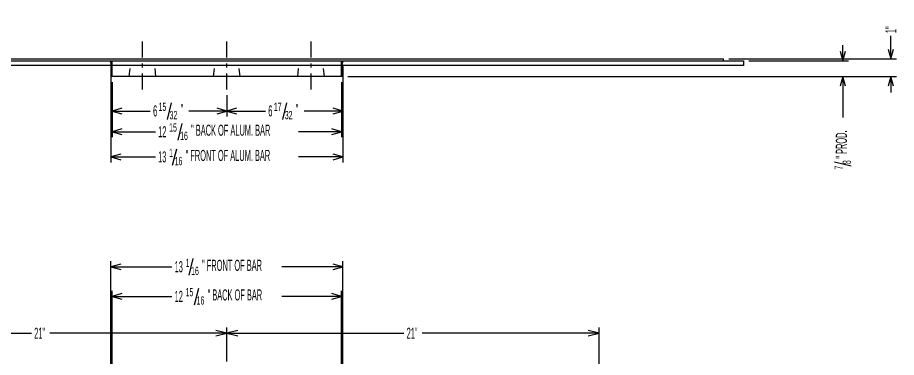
# Model space of a CAD drawing. Header units: inches. Extents: x -134 to -1, y 0 to 89.
# Drawn here: x -107.43 to -57.87, y 69.52 to 88.68 of the extents above; entities that cross this region are included whole.
import ezdxf

# ---------------------------------------------------------------- set-up
doc = ezdxf.new("R2010")
doc.units = ezdxf.units.IN
doc.header["$MEASUREMENT"] = 0
doc.linetypes.add('DGN2', pattern=[0.905266, 0.452633, -0.452633])
doc.linetypes.add('DGN7', pattern=[1.810533, 0.905266, -0.339475, 0.226317, -0.339475])
doc.layers.get('0').update_dxf_attribs({"linetype": 'CONTINUOUS'})
for name, color, linetype in [('CENTER', 6, 'DGN7'), ('CONSTRUCTION', 4, 'CONTINUOUS'), ('DIMENSION', 2, 'CONTINUOUS'), ('HIDDEN', 3, 'DGN2'), ('LEVEL_50', 2, 'CONTINUOUS')]:
    doc.layers.add(name, color=color, linetype=linetype)
doc.styles.add('STEVE', font='txt', dxfattribs={"width": 0.5, "height": 0.625})
doc.dimstyles.get("Standard").update_dxf_attribs({"dimtxt": 0.625, "dimasz": 0.875, "dimexe": 0.5, "dimexo": 0.5, "dimgap": 2.875, "dimtad": 0, "dimdec": 5, "dimlfac": 1, "dimzin": 12, "dimdsep": 46, "dimlunit": 5, "dimtxsty": 'STEVE', "dimblk1": 'OPEN', "dimblk2": 'OPEN', "dimsah": 1, "dimcen": 0, "dimclrd": 2, "dimclre": 2, "dimclrt": 2, "dimaunit": 1, "dimadec": 4, "dimazin": 0, "dimtfac": 1, "dimtdec": 4, "dimtofl": 0, "dimtmove": 0, "dimatfit": 1, "dimldrblk": 'OPEN', "dimfxl": 1, "dimtolj": 1, "dimtzin": 0, "dimarcsym": 0})

# ---------------------------------------------------------------- blocks, each defined once
blk = doc.blocks.new('*D15')
at = {"layer": 'LEVEL_50', "color": 2, "linetype": 'Continuous'}
for p, q in [((-116.626, 68.155), (-116.626, 71.195)), ((-116.626, 70.883), (-106.645, 70.883)), ((-95.626, 70.883), (-105.607, 70.883)), ((-95.626, 69.28), (-95.626, 71.195))]:
    blk.add_line(p, q, dxfattribs=at)
for points in [[(-116.001, 71.039), (-116.626, 70.883), (-116.001, 70.726)], [(-96.251, 70.726), (-95.626, 70.883), (-96.251, 71.039)]]:
    blk.add_lwpolyline(points, dxfattribs=at)
at = {"layer": 'LEVEL_50', "color": 2, "linetype": 'Continuous', "insert": (-106.489, 70.57), "char_height": 0.625, "attachment_point": 7, "style": 'STEVE'}
blk.add_mtext('\\FCHAR_FAST_FONT.shx;\\W0.5000000000;\\T1.0000000000;\\o\\l21"', dxfattribs=at)
blk = doc.blocks.new('_OPEN')
at = {"color": 0, "linetype": 'ByBlock'}
for p, q in [((-1, 0.166667), (0, 0)), ((-1, -0.166667), (0, 0)), ((0, 0), (-1, 0))]:
    blk.add_line(p, q, dxfattribs=at)
blk = doc.blocks.new('*D16')
at = {"layer": 'LEVEL_50', "color": 2, "linetype": 'Continuous'}
for p, q in [((-95.626, 69.28), (-95.626, 71.195)), ((-95.626, 70.883), (-85.645, 70.883)), ((-74.626, 70.883), (-84.607, 70.883)), ((-74.626, 68.155), (-74.626, 71.195))]:
    blk.add_line(p, q, dxfattribs=at)
for points in [[(-95.001, 71.039), (-95.626, 70.883), (-95.001, 70.726)], [(-75.251, 70.726), (-74.626, 70.883), (-75.251, 71.039)]]:
    blk.add_lwpolyline(points, dxfattribs=at)
at = {"layer": 'LEVEL_50', "color": 2, "linetype": 'Continuous', "insert": (-85.489, 70.57), "char_height": 0.625, "attachment_point": 7, "style": 'STEVE'}
blk.add_mtext('\\FCHAR_FAST_FONT.shx;\\W0.5000000000;\\T1.0000000000;\\o\\l21"', dxfattribs=at)
blk = doc.blocks.new('*D55')
at = {"layer": 'DIMENSION', "color": 2, "linetype": 'Continuous'}
for p, q in [((-97.449, 72.487), (-97.214, 73.424)), ((-102.089, 57.03), (-102.089, 73.268)), ((-102.089, 72.955), (-98.728, 72.955)), ((-89.164, 72.955), (-92.525, 72.955)), ((-89.164, 57.03), (-89.164, 73.268))]:
    blk.add_line(p, q, dxfattribs=at)
for points in [[(-101.542, 73.112), (-102.089, 72.955), (-101.542, 72.799)], [(-89.711, 72.799), (-89.164, 72.955), (-89.711, 73.112)]]:
    blk.add_lwpolyline(points, dxfattribs=at)
at = {"layer": 'DIMENSION', "color": 2, "linetype": 'Continuous', "attachment_point": 7, "style": 'STEVE'}
for s, insert, char_height in [('\\FCHAR_FAST_FONT.shx;\\W0.5000000000;\\T1.0000000000;\\o\\l15', (-97.951, 72.955), 0.46875), ('\\FCHAR_FAST_FONT.shx;\\W0.5000000000;\\T1.0000000000;\\o\\l" BACK OF BAR', (-96.711, 72.721), 0.625), ('\\FCHAR_FAST_FONT.shx;\\W0.5000000000;\\T1.0000000000;\\o\\l12', (-98.571, 72.643), 0.625), ('\\FCHAR_FAST_FONT.shx;\\W0.5000000000;\\T1.0000000000;\\o\\l16', (-97.331, 72.487), 0.46875)]:
    blk.add_mtext(s, dxfattribs=dict(at, insert=insert, char_height=char_height))
blk = doc.blocks.new('*D56')
at = {"layer": 'DIMENSION', "color": 2, "linetype": 'Continuous'}
for p, q in [((-102.16, 55.155), (-102.16, 74.937)), ((-97.759, 74.156), (-97.524, 75.093)), ((-89.092, 55.155), (-89.092, 74.937)), ((-102.16, 74.624), (-98.728, 74.624)), ((-89.092, 74.624), (-92.525, 74.624))]:
    blk.add_line(p, q, dxfattribs=at)
for points in [[(-101.614, 74.781), (-102.16, 74.624), (-101.614, 74.468)], [(-89.639, 74.468), (-89.092, 74.624), (-89.639, 74.781)]]:
    blk.add_lwpolyline(points, dxfattribs=at)
at = {"layer": 'DIMENSION', "color": 2, "linetype": 'Continuous', "attachment_point": 7, "style": 'STEVE'}
for s, insert, char_height in [('\\FCHAR_FAST_FONT.shx;\\W0.5000000000;\\T1.0000000000;\\o\\l13', (-98.571, 74.312), 0.625), ('\\FCHAR_FAST_FONT.shx;\\W0.5000000000;\\T1.0000000000;\\o\\l1', (-97.951, 74.624), 0.46875), ('\\FCHAR_FAST_FONT.shx;\\W0.5000000000;\\T1.0000000000;\\o\\l" FRONT OF BAR', (-97.021, 74.39), 0.625), ('\\FCHAR_FAST_FONT.shx;\\W0.5000000000;\\T1.0000000000;\\o\\l16', (-97.641, 74.156), 0.46875)]:
    blk.add_mtext(s, dxfattribs=dict(at, insert=insert, char_height=char_height))
blk = doc.blocks.new('*D76')
at = {"layer": 'DIMENSION', "color": 2, "linetype": 'Continuous'}
for p, q in [((-102.089, 85.046), (-102.089, 83.096)), ((-95.626, 84.306), (-95.626, 83.096)), ((-98.975, 82.94), (-98.74, 83.877)), ((-102.089, 83.409), (-99.944, 83.409)), ((-95.626, 83.409), (-97.771, 83.409))]:
    blk.add_line(p, q, dxfattribs=at)
for points in [[(-101.542, 83.565), (-102.089, 83.409), (-101.542, 83.252)], [(-96.173, 83.252), (-95.626, 83.409), (-96.173, 83.565)]]:
    blk.add_lwpolyline(points, dxfattribs=at)
at = {"layer": 'DIMENSION', "color": 2, "linetype": 'Continuous', "attachment_point": 7, "style": 'STEVE'}
for s, insert, char_height in [('\\FCHAR_FAST_FONT.shx;\\W0.5000000000;\\T1.0000000000;\\o\\l15', (-99.477, 83.409), 0.46875), ('\\FCHAR_FAST_FONT.shx;\\W0.5000000000;\\T1.0000000000;\\o\\l"', (-98.237, 83.174), 0.625), ('\\FCHAR_FAST_FONT.shx;\\W0.5000000000;\\T1.0000000000;\\o\\l6', (-99.787, 83.096), 0.625), ('\\FCHAR_FAST_FONT.shx;\\W0.5000000000;\\T1.0000000000;\\o\\l32', (-98.857, 82.94), 0.46875)]:
    blk.add_mtext(s, dxfattribs=dict(at, insert=insert, char_height=char_height))
blk = doc.blocks.new('*D77')
at = {"layer": 'DIMENSION', "color": 2, "linetype": 'Continuous'}
for p, q in [((-89.092, 85.921), (-89.092, 83.096)), ((-95.626, 84.306), (-95.626, 83.096)), ((-92.476, 82.94), (-92.242, 83.877)), ((-95.626, 83.409), (-93.445, 83.409)), ((-89.092, 83.409), (-91.273, 83.409))]:
    blk.add_line(p, q, dxfattribs=at)
for points in [[(-95.079, 83.565), (-95.626, 83.409), (-95.079, 83.252)], [(-89.639, 83.252), (-89.092, 83.409), (-89.639, 83.565)]]:
    blk.add_lwpolyline(points, dxfattribs=at)
at = {"layer": 'DIMENSION', "color": 2, "linetype": 'Continuous', "attachment_point": 7, "style": 'STEVE'}
for s, insert, char_height in [('\\FCHAR_FAST_FONT.shx;\\W0.5000000000;\\T1.0000000000;\\o\\l17', (-92.979, 83.409), 0.46875), ('\\FCHAR_FAST_FONT.shx;\\W0.5000000000;\\T1.0000000000;\\o\\l"', (-91.739, 83.174), 0.625), ('\\FCHAR_FAST_FONT.shx;\\W0.5000000000;\\T1.0000000000;\\o\\l6', (-93.289, 83.096), 0.625), ('\\FCHAR_FAST_FONT.shx;\\W0.5000000000;\\T1.0000000000;\\o\\l32', (-92.359, 82.94), 0.46875)]:
    blk.add_mtext(s, dxfattribs=dict(at, insert=insert, char_height=char_height))
blk = doc.blocks.new('*D78')
at = {"layer": 'DIMENSION', "color": 2, "linetype": 'Continuous'}
for p, q in [((-58.181, 86.358), (-58.181, 87.648)), ((-58.181, 86.358), (-58.181, 87.257)), ((-67.314, 86.358), (-57.868, 86.358)), ((-88.813, 85.358), (-57.868, 85.358)), ((-58.181, 85.358), (-58.181, 84.46)), ((-58.181, 85.358), (-58.181, 84.46))]:
    blk.add_line(p, q, dxfattribs=at)
for points in [[(-58.337, 86.905), (-58.181, 86.358), (-58.025, 86.905)], [(-58.025, 84.811), (-58.181, 85.358), (-58.337, 84.811)]]:
    blk.add_lwpolyline(points, dxfattribs=at)
at = {"layer": 'DIMENSION', "color": 2, "linetype": 'Continuous', "insert": (-57.868, 87.804), "char_height": 0.625, "attachment_point": 7, "rotation": 90, "style": 'STEVE'}
blk.add_mtext('\\FCHAR_FAST_FONT.shx;\\W0.5000000000;\\T1.0000000000;\\o\\l1"', dxfattribs=at)
blk = doc.blocks.new('*D79')
at = {"layer": 'DIMENSION', "color": 2, "linetype": 'Continuous'}
for p, q in [((-60.89, 86.233), (-60.89, 87.132)), ((-60.89, 86.233), (-60.89, 87.132)), ((-66.189, 86.233), (-60.577, 86.233)), ((-88.813, 85.358), (-60.577, 85.358)), ((-60.89, 85.358), (-60.89, 84.46)), ((-60.89, 85.358), (-60.89, 83.052)), ((-60.421, 80.299), (-61.358, 80.533))]:
    blk.add_line(p, q, dxfattribs=at)
for points in [[(-61.046, 86.78), (-60.89, 86.233), (-60.733, 86.78)], [(-60.733, 84.811), (-60.89, 85.358), (-61.046, 84.811)]]:
    blk.add_lwpolyline(points, dxfattribs=at)
at = {"layer": 'DIMENSION', "color": 2, "linetype": 'Continuous', "attachment_point": 7, "rotation": 90, "style": 'STEVE'}
for s, insert, char_height in [('\\FCHAR_FAST_FONT.shx;\\W0.5000000000;\\T1.0000000000;\\o\\l" PROD.', (-60.655, 80.726), 0.625), ('\\FCHAR_FAST_FONT.shx;\\W0.5000000000;\\T1.0000000000;\\o\\l8', (-60.421, 80.416), 0.46875), ('\\FCHAR_FAST_FONT.shx;\\W0.5000000000;\\T1.0000000000;\\o\\l7', (-60.89, 80.106), 0.46875)]:
    blk.add_mtext(s, dxfattribs=dict(at, insert=insert, char_height=char_height))
blk = doc.blocks.new('*D80')
at = {"layer": 'DIMENSION', "color": 2, "linetype": 'Continuous'}
for p, q in [((-102.16, 85.921), (-102.16, 80.506)), ((-89.092, 85.921), (-89.092, 80.506)), ((-98.689, 80.35), (-98.454, 81.288)), ((-102.16, 80.819), (-99.658, 80.819)), ((-89.092, 80.819), (-91.594, 80.819))]:
    blk.add_line(p, q, dxfattribs=at)
for points in [[(-101.614, 80.975), (-102.16, 80.819), (-101.614, 80.663)], [(-89.639, 80.663), (-89.092, 80.819), (-89.639, 80.975)]]:
    blk.add_lwpolyline(points, dxfattribs=at)
at = {"layer": 'DIMENSION', "color": 2, "linetype": 'Continuous', "attachment_point": 7, "style": 'STEVE'}
for s, insert, char_height in [('\\FCHAR_FAST_FONT.shx;\\W0.5000000000;\\T1.0000000000;\\o\\l1', (-98.882, 80.819), 0.46875), ('\\FCHAR_FAST_FONT.shx;\\W0.5000000000;\\T1.0000000000;\\o\\l13', (-99.502, 80.506), 0.625), ('\\FCHAR_FAST_FONT.shx;\\W0.5000000000;\\T1.0000000000;\\o\\l16', (-98.571, 80.35), 0.46875), ('\\FCHAR_FAST_FONT.shx;\\W0.5000000000;\\T1.0000000000;\\o\\l" FRONT OF ALUM. BAR', (-97.951, 80.585), 0.625)]:
    blk.add_mtext(s, dxfattribs=dict(at, insert=insert, char_height=char_height))
blk = doc.blocks.new('*D81')
at = {"layer": 'DIMENSION', "color": 2, "linetype": 'Continuous'}
for p, q in [((-102.089, 85.046), (-102.089, 81.931)), ((-89.164, 85.046), (-89.164, 81.931)), ((-98.379, 81.775), (-98.144, 82.712)), ((-102.089, 82.244), (-99.658, 82.244)), ((-89.164, 82.244), (-91.594, 82.244))]:
    blk.add_line(p, q, dxfattribs=at)
for points in [[(-101.542, 82.4), (-102.089, 82.244), (-101.542, 82.087)], [(-89.711, 82.087), (-89.164, 82.244), (-89.711, 82.4)]]:
    blk.add_lwpolyline(points, dxfattribs=at)
at = {"layer": 'DIMENSION', "color": 2, "linetype": 'Continuous', "attachment_point": 7, "style": 'STEVE'}
for s, insert, char_height in [('\\FCHAR_FAST_FONT.shx;\\W0.5000000000;\\T1.0000000000;\\o\\l12', (-99.502, 81.931), 0.625), ('\\FCHAR_FAST_FONT.shx;\\W0.5000000000;\\T1.0000000000;\\o\\l15', (-98.882, 82.244), 0.46875), ('\\FCHAR_FAST_FONT.shx;\\W0.5000000000;\\T1.0000000000;\\o\\l" BACK OF ALUM. BAR', (-97.641, 82.009), 0.625), ('\\FCHAR_FAST_FONT.shx;\\W0.5000000000;\\T1.0000000000;\\o\\l16', (-98.261, 81.775), 0.46875)]:
    blk.add_mtext(s, dxfattribs=dict(at, insert=insert, char_height=char_height))

msp = doc.modelspace()

# ---------------------------------------------------------------- linework, layer by layer
at = {"layer": 'CENTER'}
for p, q in [((-100.376124, 84.618727), (-100.376124, 87.663889)), ((-95.626124, 84.618727), (-95.626124, 87.663889)), ((-90.876124, 84.618727), (-90.876124, 87.663889))]:
    msp.add_line(p, q, dxfattribs=at)
at = {"layer": 'CONSTRUCTION'}
for p, q in [((-123.626123, 86.358179), (-67.626123, 86.358179)), ((-67.626123, 86.233179), (-67.626123, 86.358179)), ((-124.751123, 86.233179), (-66.501123, 86.233179)), ((-66.501123, 85.983179), (-124.751123, 85.983179)), ((-102.150799, 85.983179), (-102.126858, 85.358179)), ((-102.088551, 85.358179), (-102.088551, 85.983179)), ((-89.163697, 85.358179), (-89.163697, 85.983179)), ((-89.101449, 85.983179), (-89.125391, 85.358179)), ((-66.501123, 86.233179), (-66.501123, 85.983179)), ((-89.125391, 85.358179), (-102.126858, 85.358179))]:
    msp.add_line(p, q, dxfattribs=at)
at = {"layer": 'HIDDEN'}
for p, q in [((-102.150799, 85.983179), (-102.160376, 86.233179)), ((-102.088551, 85.983179), (-102.088551, 86.233179)), ((-101.126123, 85.358179), (-101.034157, 86.233179)), ((-99.626123, 85.358179), (-99.718089, 86.233179)), ((-96.376123, 85.358179), (-96.284157, 86.233179)), ((-94.876123, 85.358179), (-94.968089, 86.233179)), ((-91.626123, 85.358179), (-91.534157, 86.233179)), ((-90.126123, 85.358179), (-90.218089, 86.233179)), ((-89.163697, 85.983179), (-89.163697, 86.233179)), ((-89.101449, 85.983179), (-89.091873, 86.233179))]:
    msp.add_line(p, q, dxfattribs=at)

# ---------------------------------------------------------------- dimensions: what is measured, and where the dimension line sits
at = {"layer": 'DIMENSION', "color": 2, "linetype": 'Continuous'}
dim = msp.add_linear_dim(base=(-58.180965, 85.358179), p1=(-67.626123, 86.358179), p2=(-89.125391, 85.358179), angle=270, dimstyle='STANDARD', override={"dimtxt": 0.625, "dimasz": 0.546875, "dimexe": 0.3125, "dimexo": 0.3125, "dimgap": 0.15625, "dimtad": 0, "dimjust": 0, "dimtih": 0, "dimtoh": 0, "dimdec": 5, "dimlfac": 1, "dimrnd": 0, "dimzin": 12, "dimdsep": 46, "dimlunit": 5, "dimpost": '<>"', "dimtxsty": 'STEVE', "dimblk1": 'OPEN', "dimblk2": 'OPEN', "dimsah": 1, "dimtsz": 0, "dimcen": 0, "dimse1": 0, "dimse2": 0, "dimsd1": 0, "dimsd2": 0, "dimclrd": 2, "dimclre": 2, "dimclrt": 2, "dimaunit": 0, "dimadec": 0, "dimazin": 0, "dimtol": 0, "dimtofl": 0, "dimtmove": 0, "dimatfit": 1, "dimtvp": 0.3125, "dimtfill": 0, "dimfrac": 2, "dimlwd": 0, "dimlwe": 0, "dimarcsym": 2}, dxfattribs=at)
dim.commit()
dim.dimension.update_dxf_attribs({"geometry": '*D78', "text_midpoint": (-57.868465, 88.012131), "dimtype": 160})
for base, p1, p2, text, picture, middle in [((-89.163697, 82.24353), (-102.088551, 85.358179), (-89.163697, 85.358179), '<> BACK OF ALUM. BAR', '*D81', (-95.626124, 81.77478)), ((-89.091873, 80.818988), (-102.160376, 86.233179), (-89.091873, 86.233179), '<> FRONT OF ALUM. BAR', '*D80', (-95.626124, 80.350238)), ((-89.091873, 74.62439), (-102.160376, 54.842349), (-89.091873, 54.842349), '<> FRONT OF BAR', '*D56', (-95.626124, 74.15564))]:
    dim = msp.add_linear_dim(base=base, p1=p1, p2=p2, text=text, dimstyle='STANDARD', override={"dimtxt": 0.625, "dimasz": 0.546875, "dimexe": 0.3125, "dimexo": 0.3125, "dimgap": 0.15625, "dimtad": 0, "dimjust": 0, "dimtih": 0, "dimtoh": 0, "dimdec": 5, "dimlfac": 1, "dimrnd": 0, "dimzin": 12, "dimdsep": 46, "dimlunit": 5, "dimpost": '<>"', "dimtxsty": 'STEVE', "dimblk1": 'OPEN', "dimblk2": 'OPEN', "dimsah": 1, "dimtsz": 0, "dimcen": 0, "dimse1": 0, "dimse2": 0, "dimsd1": 0, "dimsd2": 0, "dimclrd": 2, "dimclre": 2, "dimclrt": 2, "dimaunit": 0, "dimadec": 0, "dimazin": 0, "dimtol": 0, "dimtofl": 0, "dimtmove": 0, "dimatfit": 1, "dimtvp": 0.3125, "dimtfill": 0, "dimfrac": 2, "dimlwd": 0, "dimlwe": 0, "dimarcsym": 2}, dxfattribs=at)
    dim.commit()
    dim.dimension.update_dxf_attribs({"geometry": picture, "text_midpoint": middle})
dim = msp.add_linear_dim(base=(-60.889712, 85.358179), p1=(-66.501123, 86.233179), p2=(-89.125391, 85.358179), angle=270, text='<> PROD.', dimstyle='STANDARD', override={"dimtxt": 0.625, "dimasz": 0.546875, "dimexe": 0.3125, "dimexo": 0.3125, "dimgap": 0.15625, "dimtad": 0, "dimjust": 0, "dimtih": 0, "dimtoh": 0, "dimdec": 5, "dimlfac": 1, "dimrnd": 0, "dimzin": 12, "dimdsep": 46, "dimlunit": 5, "dimpost": '<>"', "dimtxsty": 'STEVE', "dimblk1": 'OPEN', "dimblk2": 'OPEN', "dimsah": 1, "dimtsz": 0, "dimcen": 0, "dimse1": 0, "dimse2": 0, "dimsd1": 0, "dimsd2": 0, "dimclrd": 2, "dimclre": 2, "dimclrt": 2, "dimaunit": 0, "dimadec": 0, "dimazin": 0, "dimtol": 0, "dimtofl": 0, "dimtmove": 0, "dimatfit": 1, "dimtvp": 0.3125, "dimtfill": 0, "dimfrac": 2, "dimlwd": 0, "dimlwe": 0, "dimarcsym": 2}, dxfattribs=at)
dim.commit()
dim.dimension.update_dxf_attribs({"geometry": '*D79', "text_midpoint": (-60.420962, 81.500953), "dimtype": 160})
dim = msp.add_linear_dim(base=(-89.091873, 83.408516), p1=(-95.626124, 84.618727), p2=(-89.091873, 86.233179), dimstyle='STANDARD', override={"dimtxt": 0.625, "dimasz": 0.546875, "dimexe": 0.3125, "dimexo": 0.3125, "dimgap": 0.15625, "dimtad": 0, "dimjust": 0, "dimtih": 0, "dimtoh": 0, "dimdec": 5, "dimlfac": 1, "dimrnd": 0, "dimzin": 12, "dimdsep": 46, "dimlunit": 5, "dimpost": '<>"', "dimtxsty": 'STEVE', "dimblk1": 'OPEN', "dimblk2": 'OPEN', "dimsah": 1, "dimtsz": 0, "dimcen": 0, "dimse1": 0, "dimse2": 0, "dimsd1": 0, "dimsd2": 0, "dimclrd": 2, "dimclre": 2, "dimclrt": 2, "dimaunit": 0, "dimadec": 0, "dimazin": 0, "dimtol": 0, "dimtofl": 0, "dimtmove": 0, "dimatfit": 1, "dimtvp": 0.3125, "dimtfill": 0, "dimfrac": 2, "dimlwd": 0, "dimlwe": 0, "dimarcsym": 2}, dxfattribs=at)
dim.commit()
dim.dimension.update_dxf_attribs({"geometry": '*D77', "text_midpoint": (-92.358999, 82.939766)})
dim = msp.add_linear_dim(base=(-102.088551, 83.408516), p1=(-95.626124, 84.618727), p2=(-102.088551, 85.358179), angle=180, dimstyle='STANDARD', override={"dimtxt": 0.625, "dimasz": 0.546875, "dimexe": 0.3125, "dimexo": 0.3125, "dimgap": 0.15625, "dimtad": 0, "dimjust": 0, "dimtih": 0, "dimtoh": 0, "dimdec": 5, "dimlfac": 1, "dimrnd": 0, "dimzin": 12, "dimdsep": 46, "dimlunit": 5, "dimpost": '<>"', "dimtxsty": 'STEVE', "dimblk1": 'OPEN', "dimblk2": 'OPEN', "dimsah": 1, "dimtsz": 0, "dimcen": 0, "dimse1": 0, "dimse2": 0, "dimsd1": 0, "dimsd2": 0, "dimclrd": 2, "dimclre": 2, "dimclrt": 2, "dimaunit": 0, "dimadec": 0, "dimazin": 0, "dimtol": 0, "dimtofl": 0, "dimtmove": 0, "dimatfit": 1, "dimtvp": 0.3125, "dimtfill": 0, "dimfrac": 2, "dimlwd": 0, "dimlwe": 0, "dimarcsym": 2}, dxfattribs=at)
dim.commit()
dim.dimension.update_dxf_attribs({"geometry": '*D76', "text_midpoint": (-98.857338, 82.939766)})
dim = msp.add_linear_dim(base=(-102.088551, 72.955382), p1=(-89.163697, 56.717349), p2=(-102.088551, 56.717349), angle=180, text='<> BACK OF BAR', dimstyle='STANDARD', override={"dimtxt": 0.625, "dimasz": 0.546875, "dimexe": 0.3125, "dimexo": 0.3125, "dimgap": 0.15625, "dimtad": 0, "dimjust": 0, "dimtih": 0, "dimtoh": 0, "dimdec": 5, "dimlfac": 1, "dimrnd": 0, "dimzin": 12, "dimdsep": 46, "dimlunit": 5, "dimpost": '<>"', "dimtxsty": 'STEVE', "dimblk1": 'OPEN', "dimblk2": 'OPEN', "dimsah": 1, "dimtsz": 0, "dimcen": 0, "dimse1": 0, "dimse2": 0, "dimsd1": 0, "dimsd2": 0, "dimclrd": 2, "dimclre": 2, "dimclrt": 2, "dimaunit": 0, "dimadec": 0, "dimazin": 0, "dimtol": 0, "dimtofl": 0, "dimtmove": 0, "dimatfit": 1, "dimtvp": 0.3125, "dimtfill": 0, "dimfrac": 2, "dimlwd": 0, "dimlwe": 0, "dimarcsym": 2}, dxfattribs=at)
dim.commit()
dim.dimension.update_dxf_attribs({"geometry": '*D55', "text_midpoint": (-95.626124, 72.486632)})
at = {"layer": 'LEVEL_50', "color": 2, "linetype": 'Continuous'}
for base, p1, p2, picture, middle in [((-95.626123, 70.882692), (-116.626123, 67.84235), (-95.626123, 68.96735), '*D15', (-106.126123, 70.570192)), ((-74.626123, 70.882692), (-95.626123, 68.96735), (-74.626123, 67.84235), '*D16', (-85.126123, 70.570192))]:
    dim = msp.add_linear_dim(base=base, p1=p1, p2=p2, dimstyle='STANDARD', override={"dimtxt": 0.625, "dimasz": 0.625, "dimexe": 0.3125, "dimexo": 0.3125, "dimgap": 0.15625, "dimtad": 0, "dimjust": 0, "dimtih": 0, "dimtoh": 0, "dimdec": 4, "dimlfac": 1, "dimrnd": 0, "dimzin": 12, "dimdsep": 46, "dimlunit": 5, "dimpost": '<>"', "dimtxsty": 'STEVE', "dimblk1": 'OPEN', "dimblk2": 'OPEN', "dimsah": 1, "dimtsz": 0, "dimcen": 0, "dimse1": 0, "dimse2": 0, "dimsd1": 0, "dimsd2": 0, "dimclrd": 2, "dimclre": 2, "dimclrt": 2, "dimaunit": 0, "dimadec": 0, "dimazin": 0, "dimtol": 0, "dimtofl": 0, "dimtmove": 0, "dimatfit": 1, "dimtvp": 0.3125, "dimtfill": 0, "dimfrac": 2, "dimlwd": 0, "dimlwe": 0, "dimarcsym": 2}, dxfattribs=at)
    dim.commit()
    dim.dimension.update_dxf_attribs({"geometry": picture, "text_midpoint": middle})

doc.saveas('drawing.dxf')
